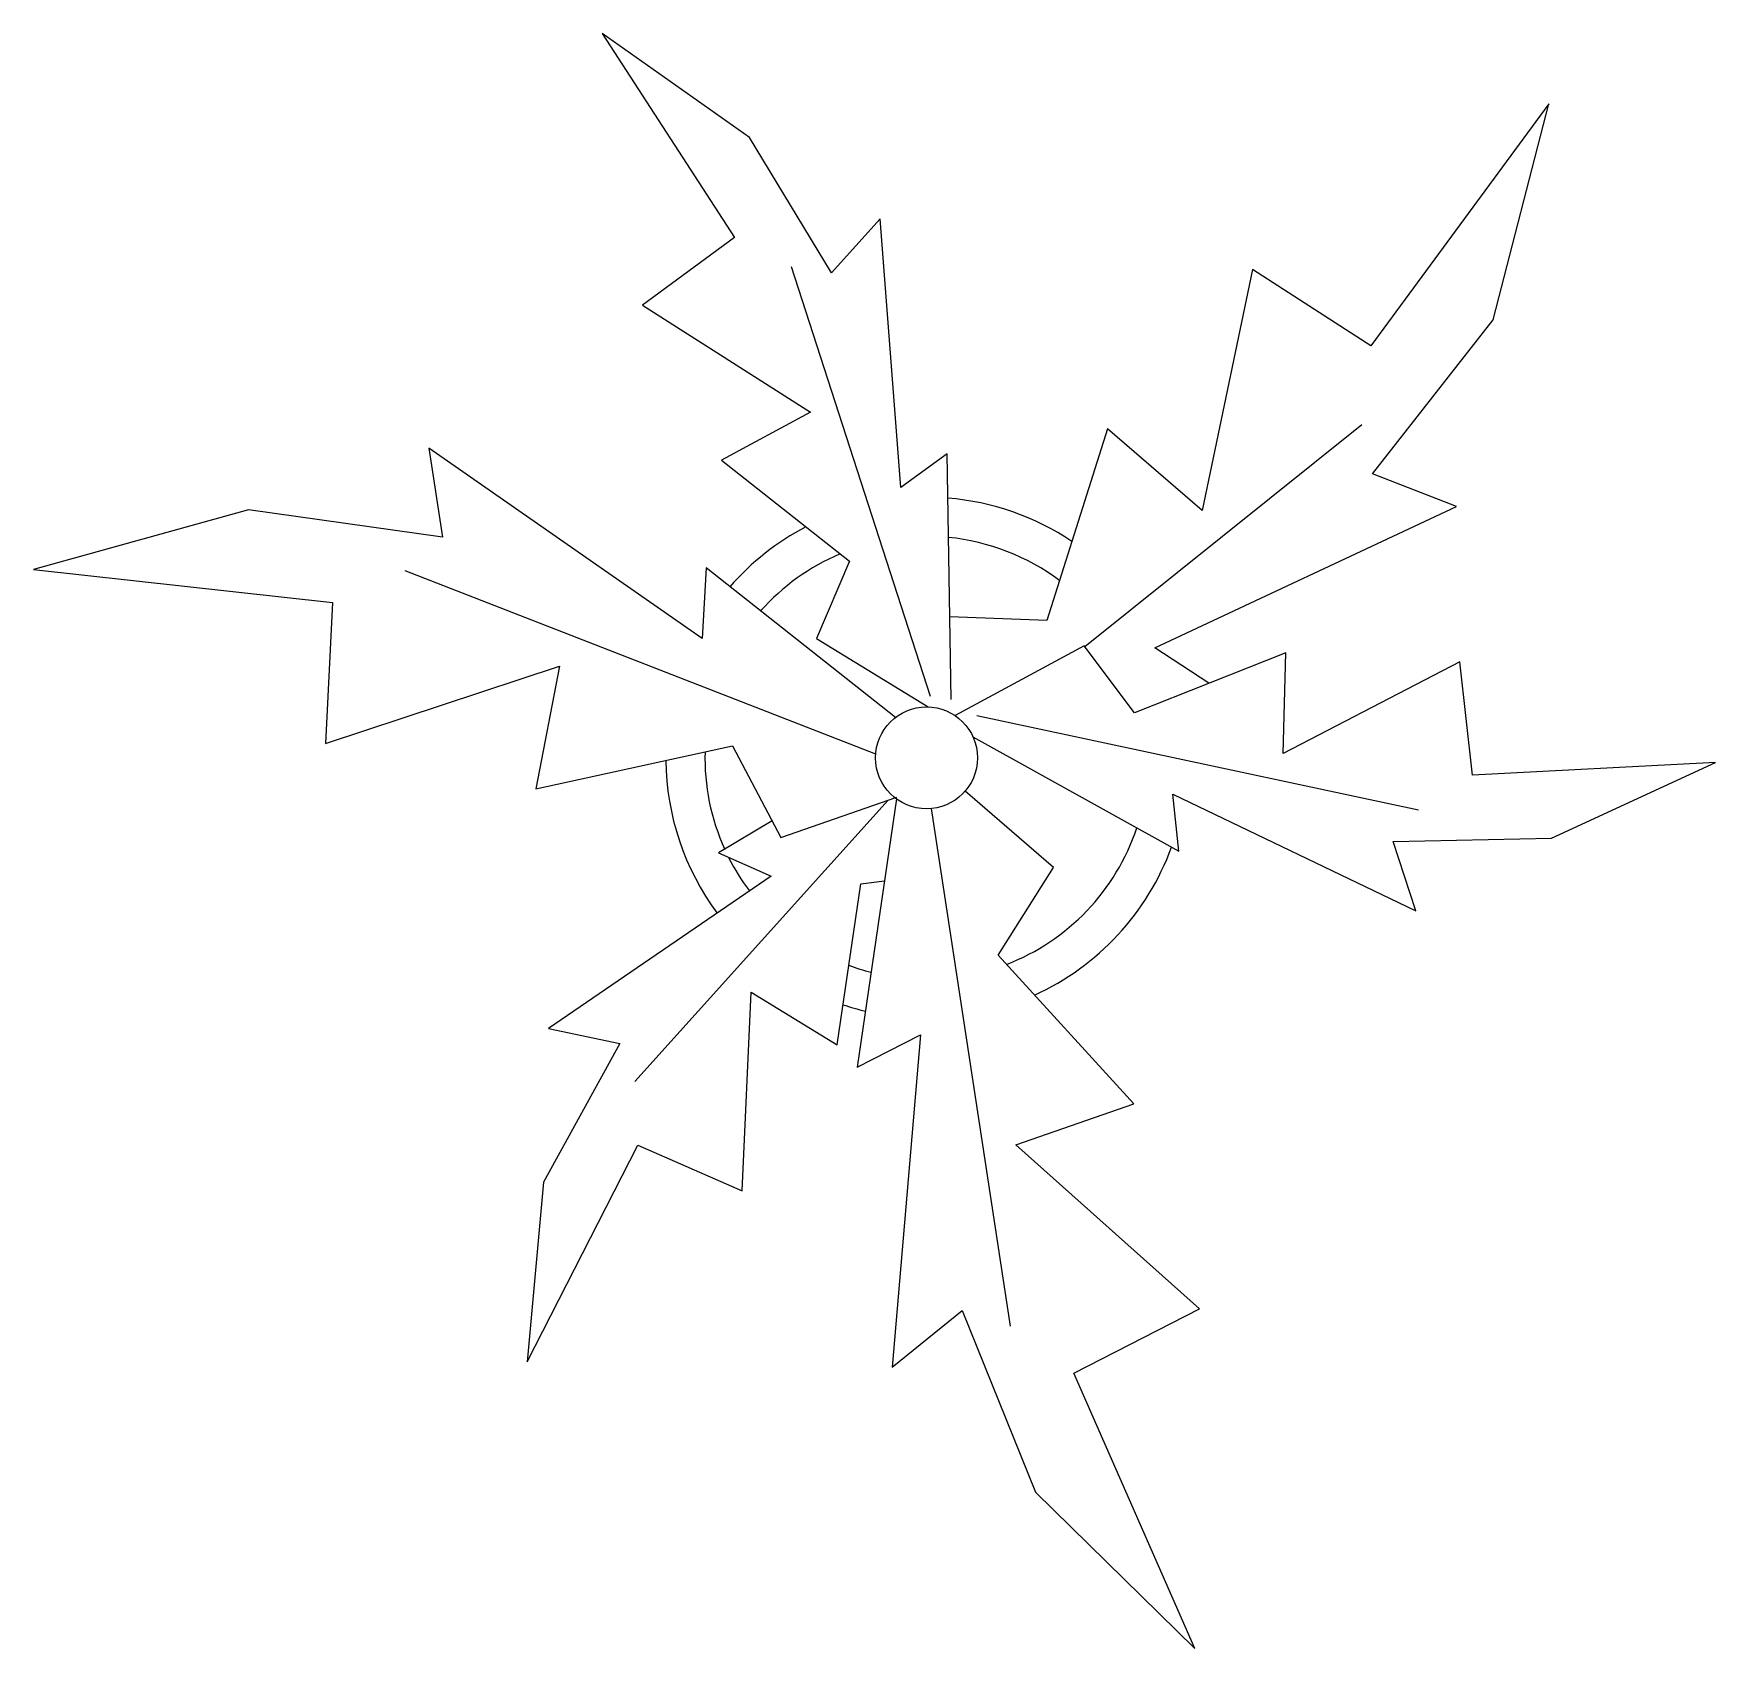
# Model space of a CAD drawing. Header units: millimetres. Extents: x 249.815 to 250.744, y 2609.023 to 2609.915.
import ezdxf

# ---------------------------------------------------------------- set-up
doc = ezdxf.new("R2010")
doc.units = ezdxf.units.MM
doc.header["$LTSCALE"] = 10
doc.layers.add('Vegetais', color=94, linetype='Continuous')

msp = doc.modelspace()

# ---------------------------------------------------------------- linework, layer by layer
at = {"layer": 'Vegetais'}
for p, q in [((250.21087, 2609.85808), (250.12944, 2609.9155)), ((250.12944, 2609.9155), (250.2025, 2609.80282)), ((250.65242, 2609.87676), (250.55409, 2609.74291)), ((250.62167, 2609.75743), (250.65242, 2609.87676)), ((250.25622, 2609.78325), (250.21087, 2609.85808)), ((250.28305, 2609.81317), (250.25622, 2609.78325)), ((250.29449, 2609.66473), (250.28305, 2609.81317)), ((250.2025, 2609.80282), (250.15178, 2609.76541)), ((250.3109, 2609.54919), (250.23396, 2609.78662)), ((250.48862, 2609.7852), (250.46085, 2609.65199)), ((250.55409, 2609.74291), (250.48862, 2609.7852)), ((250.15178, 2609.76541), (250.24456, 2609.70628)), ((250.55498, 2609.67222), (250.62167, 2609.75743)), ((250.24456, 2609.70628), (250.19548, 2609.67973)), ((250.39598, 2609.57676), (250.54913, 2609.69943)), ((250.40865, 2609.69713), (250.37504, 2609.59114)), ((250.46085, 2609.65199), (250.40865, 2609.69713)), ((250.18475, 2609.58119), (250.03367, 2609.68641)), ((250.03367, 2609.68641), (250.04132, 2609.6373)), ((250.32008, 2609.6834), (250.29449, 2609.66473)), ((250.32226, 2609.54748), (250.32008, 2609.6834)), ((250.19548, 2609.67973), (250.26601, 2609.62396)), ((250.60133, 2609.65429), (250.55498, 2609.67222)), ((249.93418, 2609.65245), (249.81547, 2609.61941)), ((250.04132, 2609.6373), (249.93418, 2609.65245)), ((250.43467, 2609.57606), (250.60133, 2609.65429)), ((249.81547, 2609.61941), (249.98054, 2609.60119)), ((250.28055, 2609.51728), (250.02068, 2609.61863)), ((250.1869, 2609.6203), (250.18475, 2609.58119)), ((250.29144, 2609.53762), (250.1869, 2609.6203)), ((250.26601, 2609.62396), (250.24793, 2609.58127)), ((249.98054, 2609.60119), (249.97666, 2609.52334)), ((250.37504, 2609.59114), (250.32152, 2609.59321)), ((250.24793, 2609.58127), (250.30946, 2609.54347)), ((250.39562, 2609.57724), (250.32439, 2609.53866)), ((250.42355, 2609.54024), (250.39562, 2609.57724)), ((250.50711, 2609.57344), (250.42355, 2609.54024)), ((250.46457, 2609.55653), (250.43467, 2609.57606)), ((250.50557, 2609.51765), (250.50711, 2609.57344)), ((249.97666, 2609.52334), (250.1059, 2609.5659)), ((250.1059, 2609.5659), (250.09291, 2609.49812)), ((250.60317, 2609.56844), (250.50557, 2609.51765)), ((250.6102, 2609.50581), (250.60317, 2609.56844)), ((250.33636, 2609.53874), (250.58044, 2609.48666)), ((250.33428, 2609.52694), (250.448, 2609.4637)), ((250.09291, 2609.49812), (250.20151, 2609.52201)), ((250.20151, 2609.52201), (250.22823, 2609.47129)), ((250.74432, 2609.51274), (250.6102, 2609.50581)), ((250.65388, 2609.47093), (250.74432, 2609.51274)), ((250.3787, 2609.45479), (250.32994, 2609.49693)), ((250.44463, 2609.49519), (250.57889, 2609.43088)), ((250.448, 2609.4637), (250.44463, 2609.49519)), ((250.28751, 2609.4919), (250.14744, 2609.33658)), ((250.22823, 2609.47129), (250.29218, 2609.49353)), ((250.29204, 2609.49259), (250.27032, 2609.3445)), ((250.31116, 2609.48729), (250.35488, 2609.20138)), ((250.22338, 2609.4805), (250.19377, 2609.46276)), ((250.5664, 2609.46908), (250.65388, 2609.47093)), ((250.57889, 2609.43088), (250.5664, 2609.46908)), ((250.19377, 2609.46276), (250.22273, 2609.44994)), ((250.22273, 2609.44994), (250.0999, 2609.36581)), ((250.34814, 2609.40629), (250.3787, 2609.45479)), ((250.25925, 2609.3567), (250.27228, 2609.44566)), ((250.27228, 2609.44566), (250.2854, 2609.44729)), ((250.42313, 2609.32418), (250.34814, 2609.40629)), ((250.20689, 2609.27601), (250.21171, 2609.38593)), ((250.21171, 2609.38593), (250.25925, 2609.3567)), ((250.0999, 2609.36581), (250.13923, 2609.35754)), ((250.13923, 2609.35754), (250.09709, 2609.28085)), ((250.27032, 2609.3445), (250.30527, 2609.36219)), ((250.30527, 2609.36219), (250.28969, 2609.17874)), ((250.35794, 2609.30155), (250.42313, 2609.32418)), ((250.08809, 2609.18162), (250.14913, 2609.30123)), ((250.14913, 2609.30123), (250.20689, 2609.27601)), ((250.45942, 2609.2109), (250.35794, 2609.30155)), ((250.09709, 2609.28085), (250.08809, 2609.18162)), ((250.28969, 2609.17874), (250.32839, 2609.20992)), ((250.32839, 2609.20992), (250.36884, 2609.10956)), ((250.39006, 2609.17534), (250.45942, 2609.2109)), ((250.45681, 2609.02327), (250.39006, 2609.17534)), ((250.36884, 2609.10956), (250.45681, 2609.02327))]:
    msp.add_line(p, q, dxfattribs=at)
at = {"layer": 'Vegetais', "color": 34}
msp.add_circle((250.30864, 2609.51533), 0.02815, dxfattribs=at)
at = {"layer": 'Vegetais', "color": 2}
for radius, start, end in [(0.144, 56.11858, 85.28549), (0.144, 117.57888, 138.94634), (0.1224, 53.14035, 84.28714), (0.1224, 112.9705, 138.46746), (0.144, 180.56969, 216.56068), (0.1224, 178.44192, 204.39614), (0.1224, 291.15506, 341.56429), (0.1224, 206.71102, 216.94109), (0.144, 294.46213, 339.95298), (0.1224, 249.41537, 255.50351), (0.144, 251.31544, 256.4294)]:
    msp.add_arc((250.30864, 2609.51533), radius, start, end, dxfattribs=at)

doc.saveas('drawing.dxf')
